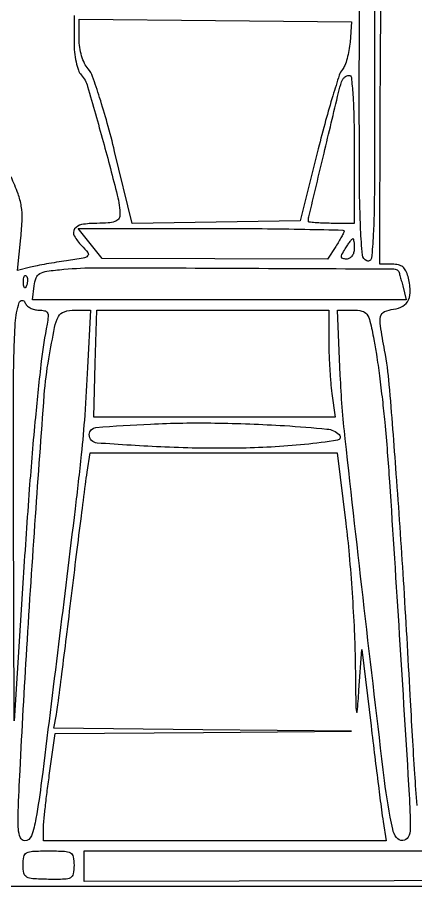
# Model space of a CAD drawing. Header units: inches. Extents: x -279 to 561, y -345 to 342.
# Drawn here: x -216.355 to -215.95, y -306.504 to -305.623 of the extents above; entities that cross this region are included whole.
import ezdxf

# ---------------------------------------------------------------- set-up
doc = ezdxf.new("R2010")
doc.units = ezdxf.units.IN
doc.header["$LTSCALE"] = 0.5
doc.header["$MEASUREMENT"] = 0

msp = doc.modelspace()

# ---------------------------------------------------------------- linework, layer by layer
for points in [[(-213.74896, -305.75133, -0.000002), (-213.7501, -305.42881, -0.000179)], [(-215.84079, -304.95284, -0.000017), (-215.84009, -304.71695, -0.831221)], [(-215.87623, -304.5938, 0.000023), (-215.87735, -304.86357, 0.000682)], [(-215.94003, -305.5865, -0.000436), (-215.93905, -305.86641, 0.983907), (-215.9384, -305.86642, 0.006691), (-215.93773, -305.82564, 0.000412), (-215.93702, -305.50532, 0.000119), (-215.93644, -305.01035)], [(-215.94897, -306.42161, -0.001399), (-215.95118, -306.38948, -0.001725), (-215.95357, -306.35118, -0.001385), (-215.95588, -306.30996, 0.002286), (-215.96265, -306.19311, 0.002909), (-215.97002, -306.08537, 0.002171), (-215.97713, -305.99485, 0.02617), (-215.98184, -305.96022, -0.007432), (-215.98617, -305.93535, -0.093465), (-215.9859, -305.92586, -0.238332), (-215.98195, -305.92101, -0.07638), (-215.97272, -305.91848, 0.101234), (-215.96331, -305.91539, 0.160349), (-215.95767, -305.90915, 0.120618), (-215.95592, -305.8993, 0.045555), (-215.95809, -305.88539, 0.057373), (-215.96028, -305.87959, 0.108131), (-215.96345, -305.87574, 0.108556), (-215.96794, -305.87359, 0.058134), (-215.97406, -305.87287), (-215.9869, -305.87287), (-215.9863, -305.70606, -0.001349), (-215.9859, -305.6427, -0.00245), (-215.98518, -305.5909, -0.000945)], [(-216.29725, -305.62077), (-216.29725, -305.64684, 0.023397), (-216.29674, -305.65784, 0.029612), (-216.29519, -305.6679, 0.032622), (-216.29285, -305.67611, 0.098234), (-216.28988, -305.68108, -0.113774), (-216.28347, -305.69261, -0.003086), (-216.26769, -305.74858, -0.004681), (-216.25327, -305.80296, -0.062554), (-216.2507, -305.82343, -0.175689), (-216.25208, -305.82723, -0.136268), (-216.25573, -305.82975, -0.06722), (-216.26251, -305.83112, -0.016233), (-216.27398, -305.83149, 0.03959), (-216.28951, -305.83272, 0.205193), (-216.29663, -305.83722, 0.28715), (-216.29694, -305.84424, 0.067571), (-216.28949, -305.85403, -0.031758), (-216.28318, -305.86119, -0.378044), (-216.2834, -305.8646, -0.155926), (-216.28786, -305.86688, -0.00713), (-216.30501, -305.86948, 0.005444), (-216.31488, -305.87095, 0.004584), (-216.3253, -305.87271, 0.004626), (-216.33479, -305.87449, 0.012769), (-216.34142, -305.87597), (-216.35456, -305.87927), (-216.35122, -305.84633, 0.016869), (-216.34993, -305.82731, 0.048219), (-216.35076, -305.81409, 0.049397), (-216.35409, -305.80145, 0.018398), (-216.36113, -305.78446, 0.012818)]]:
    msp.add_lwpolyline(points, format="xyb")
for points in [[(-213.72167, -304.61982, -0.000342), (-213.72213, -305.07766, -0.000611), (-213.72322, -305.45405, -0.000039), (-213.72461, -305.78715, -0.813411), (-213.72648, -305.78752, -0.10071), (-213.72831, -305.77874, -0.000038), (-213.72973, -305.4486, -0.000606), (-213.73083, -305.08185, -0.000369), (-213.73129, -304.64826), (-213.73165, -303.51935), (-213.96054, -303.51932, 0.00003), (-214.10901, -303.5193, 0.000002), (-214.49863, -303.51929, 0.000003), (-214.96343, -303.51928, 0.000003), (-215.47093, -303.51928), (-216.75244, -303.51928), (-216.75244, -303.48052), (-216.75244, -303.44176), (-215.23687, -303.44176), (-213.72131, -303.44176)], [(-215.99207, -305.70515, -0.0012), (-215.9923, -305.80101, -0.010589), (-215.9934, -305.84334, -0.017111), (-215.99532, -305.86684, -0.489736), (-215.99983, -305.86957, -0.283861), (-216.00433, -305.86367, -0.013135), (-216.00621, -305.83743, -0.010049), (-216.00734, -305.79311, -0.001328), (-216.00759, -305.6992, -0.0012), (-216.00736, -305.60335, -0.010589), (-216.00626, -305.56101, -0.017111), (-216.00434, -305.53752, -0.489736), (-215.99983, -305.53478, -0.283861), (-215.99533, -305.54068, -0.013135), (-215.99345, -305.56692, -0.010049), (-215.99232, -305.61124, -0.001328)], [(-216.01702, -305.64779, -0.023798), (-216.0181, -305.65621, -0.023976), (-216.01998, -305.66447, -0.024635), (-216.02231, -305.67148, -0.082731), (-216.02477, -305.67562, 0.096999), (-216.02788, -305.68121, 0.00442), (-216.03448, -305.70218, 0.007237), (-216.04177, -305.72737, 0.00511), (-216.04925, -305.75588), (-216.06764, -305.82891), (-216.15294, -305.83032), (-216.23823, -305.83173), (-216.25598, -305.75864, 0.007885), (-216.26345, -305.72987, 0.010392), (-216.27121, -305.70391, 0.008064), (-216.27846, -305.68257, 0.092981), (-216.2829, -305.67497, -0.067618), (-216.28658, -305.66935, -0.0382), (-216.28951, -305.66175, -0.035976), (-216.29143, -305.65313, -0.036973), (-216.29208, -305.6444), (-216.29208, -305.62442), (-216.15371, -305.6258), (-216.01535, -305.62718)], [(-216.01276, -305.75649), (-216.01276, -305.83149), (-216.03604, -305.83149, -0.008825), (-216.04496, -305.83133, -0.014628), (-216.05248, -305.83085, -0.008291), (-216.05854, -305.83018, -0.377495), (-216.05931, -305.8293, -0.058542), (-216.05881, -305.82498, -0.000127), (-216.04342, -305.76049, -0.000341), (-216.02867, -305.69891, -0.020582), (-216.02556, -305.68795, -0.069138), (-216.02435, -305.68548, -0.065777), (-216.02249, -305.68339, -0.070477), (-216.02029, -305.68197, -0.108528), (-216.0181, -305.68149, -0.384015), (-216.01566, -305.68368, -0.008296), (-216.01415, -305.70096, -0.012747), (-216.01308, -305.72429, -0.005006)], [(-216.02311, -305.83943, -0.114403), (-216.0235, -305.84112, -0.009554), (-216.02556, -305.84513, -0.012338), (-216.02826, -305.84987, -0.009212), (-216.03146, -305.85495), (-216.03981, -305.8677), (-216.15431, -305.86741), (-216.2688, -305.86713), (-216.28083, -305.8519), (-216.29287, -305.83666), (-216.15799, -305.83666, -0.001923), (-216.10627, -305.83686, -0.003207), (-216.06273, -305.83748, -0.000414), (-216.02421, -305.8383, -0.407732)], [(-216.01276, -305.85735, -0.072266), (-216.01334, -305.86135, -0.08965), (-216.01503, -305.86469, -0.10288), (-216.01756, -305.86691, -0.129343), (-216.02056, -305.8677, -0.05931), (-216.02436, -305.86725, -0.310659), (-216.0257, -305.86576, -0.156511), (-216.02519, -305.86303, -0.016563), (-216.02191, -305.85735, -0.008719), (-216.01933, -305.85339, -0.013272), (-216.01695, -305.85005, -0.007835), (-216.01487, -305.84737, -0.2271), (-216.0141, -305.84701, -0.359825), (-216.01357, -305.84745, -0.015048), (-216.01315, -305.85005, -0.020074), (-216.01286, -305.85339, -0.012181)], [(-216.34544, -305.89453, -0.054073), (-216.34659, -305.89669, -0.470617), (-216.34753, -305.89678, -0.168741), (-216.34826, -305.89527, -0.018894), (-216.34857, -305.89141, -0.028489), (-216.34851, -305.88781, -0.077125), (-216.34794, -305.88532, -0.208169), (-216.34699, -305.88438, -0.296942), (-216.34585, -305.88462, -0.126455), (-216.34485, -305.88631, -0.060344), (-216.34444, -305.88882, -0.05415), (-216.34464, -305.8917, -0.051402)], [(-215.96813, -305.87957, -0.119211), (-215.96758, -305.88047, -0.003932), (-215.96632, -305.88451, -0.007299), (-215.96493, -305.88934, -0.004992), (-215.96348, -305.89487), (-215.95991, -305.90908), (-216.14962, -305.90908), (-216.33932, -305.90908), (-216.33768, -305.89486, -0.061546), (-216.33572, -305.88672, -0.177019), (-216.33199, -305.88239, -0.094168), (-216.32474, -305.87998, -0.01083), (-216.3076, -305.87805, -0.02312), (-216.27351, -305.87653, -0.000673), (-216.12904, -305.87698, -0.000097), (-215.97257, -305.87772, -0.197643)], [(-216.34711, -305.91167, 0.10982), (-216.34514, -305.91463, 0.066284), (-216.34173, -305.91715, 0.061463), (-216.33746, -305.91885, 0.064231), (-216.33298, -305.91943, -0.051995), (-216.3272, -305.92003, -0.210669), (-216.32439, -305.92205, -0.156397), (-216.32351, -305.92595, -0.026105), (-216.32459, -305.93365, 0.018821), (-216.33046, -305.97124, 0.00582), (-216.3365, -306.02821, 0.004941), (-216.34263, -306.10104, 0.002656), (-216.34884, -306.19099), (-216.35805, -306.33582), (-216.35869, -306.11986, -0.001676), (-216.35864, -305.99228, -0.012952), (-216.35687, -305.93263, -0.066571), (-216.35289, -305.9118, -0.704039)], [(-216.28343, -305.97762, -0.004823), (-216.28639, -306.02597, -0.008531), (-216.28989, -306.06579, -0.004064), (-216.29617, -306.12108, -0.000373), (-216.31296, -306.25823, -0.000476), (-216.33015, -306.39655, -0.011649), (-216.33585, -306.43485, -0.043846), (-216.34054, -306.45257, -0.316035), (-216.34738, -306.45737, -0.309472), (-216.35171, -306.45441, -0.076312), (-216.35368, -306.44553, -0.026232), (-216.35391, -306.42762, -0.002833), (-216.35205, -306.38625, -0.002658), (-216.3451, -306.26204, -0.002142), (-216.33635, -306.12861, -0.001191), (-216.32744, -306.00546, -0.024705), (-216.32286, -305.9687, -0.005558), (-216.31696, -305.93706, -0.075045), (-216.31299, -305.92601, -0.195085), (-216.30701, -305.92108, -0.07638), (-216.29625, -305.91943), (-216.28043, -305.91943)], [(-216.03862, -305.94974, 0.008942), (-216.03838, -305.9631, 0.006181), (-216.03766, -305.9782, 0.006234), (-216.0366, -305.9927, 0.012698), (-216.03533, -306.00405), (-216.03204, -306.02805), (-216.15463, -306.02805), (-216.27722, -306.02805), (-216.2756, -305.97375), (-216.27398, -305.91944), (-216.1563, -305.91943), (-216.03862, -305.91943)], [(-215.99276, -305.94917, -0.011811), (-215.99017, -305.96427, -0.004118), (-215.98713, -305.98613, -0.004087), (-215.98419, -306.01025, -0.004758), (-215.98179, -306.03322, -0.00727), (-215.97695, -306.09362, -0.00062), (-215.967, -306.24875, -0.000358), (-215.95692, -306.41071, -0.015357), (-215.95586, -306.44516, -0.121449), (-215.95799, -306.45377, -0.270042), (-215.96351, -306.45723, -0.242825), (-215.96979, -306.45425, -0.109506), (-215.97371, -306.44574, -0.02375), (-215.98201, -306.39635, -0.001023), (-216.00256, -306.22155, -0.001305), (-216.02191, -306.05002, -0.01661), (-216.02686, -305.98538), (-216.02972, -305.91943), (-216.01415, -305.91943, -0.053888), (-216.00493, -305.92042, -0.185044), (-215.99998, -305.92367, -0.098075), (-215.99674, -305.93078, -0.009749)], [(-216.08339, -306.03659, -0.009271), (-216.04042, -306.04002, -0.166433), (-216.02802, -306.04569, -0.620667), (-216.02978, -306.05141, -0.016911), (-216.06319, -306.05571, -0.019667), (-216.13106, -306.05944, -0.015341), (-216.20492, -306.05832, -0.006804), (-216.27381, -306.05422, -0.392971), (-216.28173, -306.04569, -0.391874), (-216.27493, -306.03834, -0.007765), (-216.21948, -306.03493, -0.015076), (-216.15434, -306.03391, -0.011656)], [(-216.0213, -306.13538, -0.008408), (-216.01791, -306.16767, -0.005041), (-216.01491, -306.20612, -0.005046), (-216.0127, -306.24446, -0.008753), (-216.01174, -306.27633, 0.000674), (-216.01116, -306.31814, 0.029448), (-216.01051, -306.3269, 0.896662), (-216.00965, -306.32688, 0.003509), (-216.00793, -306.30478), (-216.005, -306.2634), (-215.99568, -306.34099, 0.000748), (-215.99189, -306.37212, 0.000889), (-215.98822, -306.40149, 0.000769), (-215.98504, -306.42625, 0.005752), (-215.98338, -306.43798), (-215.9804, -306.45737), (-216.15435, -306.45737), (-216.32829, -306.45737), (-216.32829, -306.44574, -0.023915), (-216.32797, -306.43884, -0.00354), (-216.32655, -306.42498, -0.003983), (-216.32462, -306.40861, -0.003418), (-216.32234, -306.39142), (-216.31637, -306.34875), (-216.16586, -306.34754), (-216.01535, -306.34633), (-216.1665, -306.34487), (-216.31765, -306.34342), (-216.31516, -306.32927, 0.011244), (-216.31367, -306.31957, 0.000579), (-216.30961, -306.28813, 0.000921), (-216.30489, -306.25074, 0.000668), (-216.29976, -306.20909, -0.000568), (-216.29461, -306.16706, -0.000734), (-216.28977, -306.1285, -0.000554), (-216.28563, -306.09619, -0.006533), (-216.28385, -306.08366), (-216.28083, -306.06426), (-216.1554, -306.06426), (-216.02998, -306.06426)], [(-216.29725, -306.48232, -0.044771), (-216.29803, -306.49102, -0.225965), (-216.3008, -306.49487, -0.120323), (-216.30674, -306.49647, -0.009631), (-216.32311, -306.49655, -0.01023), (-216.3392, -306.49598, -0.11512), (-216.34529, -306.4942, -0.217589), (-216.34814, -306.49028, -0.04993), (-216.34897, -306.48194, -0.048993), (-216.34816, -306.47358, -0.221608), (-216.34533, -306.46972, -0.116283), (-216.33929, -306.46804, -0.009963), (-216.32312, -306.46772, -0.009884), (-216.30682, -306.46804, -0.119173), (-216.30084, -306.46974, -0.222129), (-216.29805, -306.47365, -0.045653)]]:
    msp.add_lwpolyline(points, format="xyb", close=True)
msp.add_lwpolyline([(-215.02635, -306.48194), (-215.02825, -306.49617), (-215.65758, -306.49748), (-216.28691, -306.4988), (-216.28691, -306.48326), (-216.28691, -306.46772), (-215.65568, -306.46772), (-215.02444, -306.46772)], close=True)
for centre, radius, start, end in [((-215.78242, -19061.68375), 18755.17986, 90.00124563, 90.001933179), ((-215.69739, -22232.142), 21925.63812, 90.000600156, 90.001287706)]:
    msp.add_arc(centre, radius, start, end)

doc.saveas('drawing.dxf')
